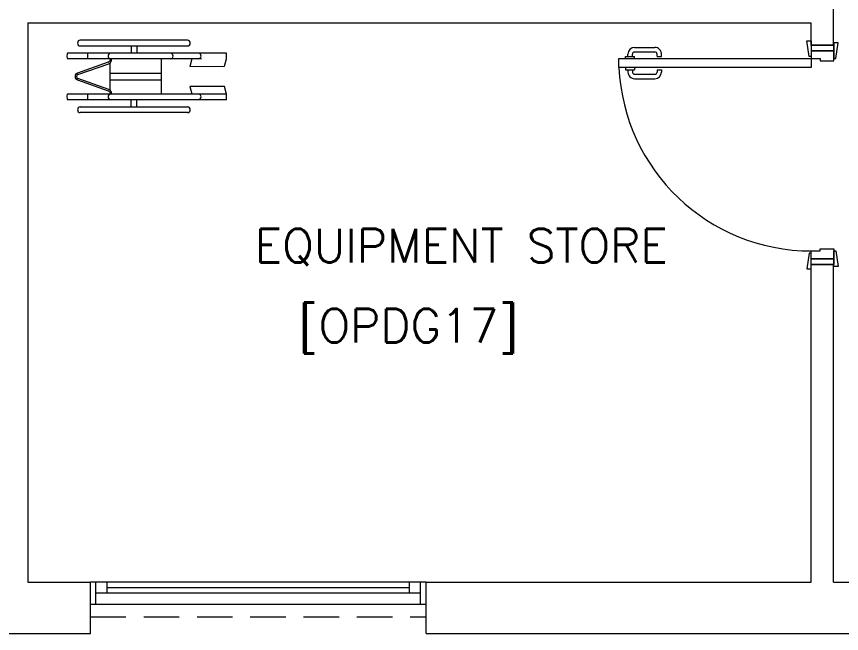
# Model space of a CAD drawing. Header units: inches. Extents: x -501855 to 57169, y -29325 to 19878.
# Drawn here: x 14148 to 17833, y -13097 to -10339 of the extents above; entities that cross this region are included whole.
import ezdxf

# ---------------------------------------------------------------- set-up
doc = ezdxf.new("R2010")
doc.units = ezdxf.units.IN
doc.header["$LTSCALE"] = 25
doc.header["$MEASUREMENT"] = 0
doc.linetypes.add('00-Ground Floor$0$HIDDEN', pattern=[9.525, 6.35, -3.175])
doc.linetypes.add('DASHDOT', pattern=[25.4, 12.7, -6.35, 0, -6.35])
doc.layers.get('0').update_dxf_attribs({"color": 8})
for name, color, linetype, lineweight in [('00-Ground Floor$0$72_EGR_BASE_TEXT', 252, 'Continuous', 5), ('00-Ground Floor$0$Aluminum', 251, 'Continuous', 5), ('00-Ground Floor$0$LOADING', 253, 'Continuous', 5), ('00-Ground Floor$0$Proj', 251, 'Continuous', 5), ('00-Ground Floor$0$Walls', 251, 'Continuous', 5), ('00-Ground Floor$0$Wooden Joinery', 251, 'Continuous', 5), ('E-LITE-CLNG-CNDT', 6, 'DASHDOT', 35)]:
    doc.layers.add(name, color=color, linetype=linetype, lineweight=lineweight)
doc.styles.add('00-Ground Floor$0$SIMPLEX', font='SIMPLEX.shx', dxfattribs={"height": 150})

# ---------------------------------------------------------------- blocks, each defined once
blk = doc.blocks.new('00-Ground Floor$0$A$C72370EFE')
at = {"layer": '00-Ground Floor$0$Wooden Joinery'}
for p, q in [((-0.01, -0.03), (-0.01, -0.07)), ((0, -0.03), (-0.01, -0.03)), ((0.04, -0.03), (0.05, -0.03)), ((0.05, -0.03), (0.05, -0.07)), ((-0.05, -0.07), (-0.05, -0.16)), ((-0.03, -0.07), (-0.03, -0.16)), ((-0.01, -0.04), (-0.02, -0.04)), ((-0.01, -0.06), (-0.02, -0.06)), ((0, -0.07), (-0.01, -0.07)), ((0.04, -0.07), (0.05, -0.07)), ((0.05, -0.04), (0.06, -0.04)), ((0.05, -0.06), (0.06, -0.06)), ((0.07, -0.07), (0.07, -0.16)), ((0.09, -0.07), (0.09, -0.16)), ((-0.01, -0.17), (-0.02, -0.17)), ((-0.01, -0.17), (-0.01, -0.19)), ((0.05, -0.17), (0.06, -0.17)), ((0.05, -0.17), (0.05, -0.19)), ((-0.01, -0.19), (-0.02, -0.19)), ((0.05, -0.19), (0.06, -0.19))]:
    blk.add_line(p, q, dxfattribs=at)
for centre, radius, start, end in [((-0.02, -0.07), 0.03, 90, 180), ((-0.02, -0.07), 0.01, 90, 180), ((0.06, -0.07), 0.03, 0, 90), ((0.06, -0.07), 0.01, 0, 90), ((-0.02, -0.16), 0.03, 180, 270), ((-0.02, -0.16), 0.01, 180, 270), ((0.06, -0.16), 0.01, 270, 0), ((0.06, -0.16), 0.03, 270, 0)]:
    blk.add_arc(centre, radius, start, end, dxfattribs=at)
blk = doc.blocks.new('00-Ground Floor$0$A$C5DAD61B4')
at = {"layer": '00-Ground Floor$0$Wooden Joinery'}
for points in [[(80, 959.1), (80, 969.1), (10, 979.1), (10, 959.1)], [(940, 959.1), (940, 969.1), (1010, 979.1), (1010, 959.1)], [(70, 859.1), (70, 849.1), (0, 839.1), (0, 859.1)], [(120, 859.1), (120, 0), (80, 0), (80, 859.1)], [(950, 859.1), (950, 849.1), (1020, 839.1), (1020, 859.1)]]:
    blk.add_lwpolyline(points, close=True, dxfattribs=at)
for points in [[(45, 859.1), (45, 959.1), (20, 959.1), (20, 859.1), (45, 859.1)], [(45, 859.1), (80, 859.1), (80, 899.1), (90, 899.1), (90, 959.1), (45, 959.1), (45, 859.1)], [(975, 859.1), (940, 859.1), (940, 899.1), (930, 899.1), (930, 959.1), (975, 959.1), (975, 859.1)], [(975, 859.1), (975, 959.1), (1000, 959.1), (1000, 859.1), (975, 859.1)]]:
    blk.add_lwpolyline(points, dxfattribs=at)
blk.add_arc((80, 859.1), 860, 272.666, 0, dxfattribs=at)
at = {"layer": '00-Ground Floor$0$Wooden Joinery', "xscale": 999.9999999998854, "yscale": 999.9999999998854, "zscale": 999.9999999998854, "rotation": 180}
blk.add_blockref('00-Ground Floor$0$A$C72370EFE', (120, 0), dxfattribs=at)
blk = doc.blocks.new('00-Ground Floor$0$HF14449A-P')
for p, q in [((-0.2244, 0.0577), (-0.7026, 0.0577)), ((-0.05, 0), (-0.7602, 0)), ((-0.7026, 0.0323), (-0.2244, 0.0323)), ((-0.4762, 0.0321), (-0.4762, -0.0003)), ((-0.4508, 0.0321), (-0.4508, -0.0003)), ((-0.05, -0.0255), (-0.05, 0)), ((-0.1618, -0.0254), (-0.7597, -0.0254)), ((-0.5699, -0.0249), (-0.5699, -0.0332)), ((-0.5636, -0.0346), (-0.5636, -0.0251)), ((-0.3406, -0.1837), (-0.3406, -0.0251)), ((-0.2045, -0.0254), (-0.2138, -0.0595)), ((-0.0589, -0.0584), (-0.05, -0.0255)), ((-0.578, -0.0409), (-0.7158, -0.0896)), ((-0.7137, -0.0956), (-0.576, -0.047)), ((-0.5708, -0.044), (-0.5708, -0.1647)), ((-0.2138, -0.0595), (-0.0589, -0.0584)), ((-0.5708, -0.0899), (-0.3406, -0.0899)), ((-0.7158, -0.1192), (-0.578, -0.1678)), ((-0.576, -0.1618), (-0.7137, -0.1132)), ((-0.5708, -0.1189), (-0.3406, -0.1189)), ((-0.05, -0.1827), (-0.7602, -0.1827)), ((-0.5699, -0.1755), (-0.5699, -0.1837)), ((-0.5636, -0.1837), (-0.5636, -0.1742)), ((-0.0589, -0.1493), (-0.2138, -0.1482)), ((-0.2138, -0.1482), (-0.2045, -0.1824)), ((-0.0499, -0.1827), (-0.0589, -0.1493)), ((-0.05, -0.2078), (-0.05, -0.1827)), ((-0.05, -0.2078), (-0.7593, -0.2078)), ((-0.4762, -0.2401), (-0.4762, -0.2078)), ((-0.4508, -0.2401), (-0.4508, -0.2078)), ((-0.7026, -0.2404), (-0.2244, -0.2404)), ((-0.2244, -0.2658), (-0.7026, -0.2658))]:
    blk.add_line(p, q)
for centre, radius, start, end in [((-0.7026, 0.045), 0.0127, 90, 180), ((-0.7026, 0.045), 0.0127, 180, 270), ((-0.2244, 0.045), 0.0127, 0, 90), ((-0.2244, 0.045), 0.0127, 270, 0), ((-0.5661, -0.0128), 0.0127, 98.7333, 261.2512), ((-0.5848, -0.0258), 0.0166, 294.282, 333.3732), ((-0.5848, -0.0258), 0.023, 292.5926, 337.4074), ((-0.301, -0.0129), 0.0127, 279.8278, 82.5002), ((-0.7106, -0.1044), 0.0157, 109.4325, 250.5675), ((-0.7106, -0.1044), 0.00936, 109.4229, 250.5771), ((-0.5661, -0.1952), 0.0127, 98.7488, 261.2667), ((-0.5848, -0.183), 0.0166, 26.6268, 65.718), ((-0.5848, -0.183), 0.023, 22.5926, 67.4074), ((-0.7026, -0.2531), 0.0127, 90, 180), ((-0.7026, -0.2531), 0.0127, 180, 270), ((-0.2244, -0.2531), 0.0127, 0, 90), ((-0.2244, -0.2531), 0.0127, 270, 0)]:
    blk.add_arc(centre, radius, start, end)
for centre, ratio, start_param, end_param in [((-0.7597, -0.0126), 0.241377, 0.152696, 3.141593), ((-0.6698, -0.0127), 0.078125, 3.141593, 6.498142), ((-0.1758, -0.0125), 0.964579, 3.250377, 6.096807), ((-0.7597, -0.1952), 0.241678, 0.147741, 3.289334), ((-0.6698, -0.1954), 0.078125, 3.141593, 6.498142), ((-0.1758, -0.1951), 0.964579, 3.252899, 6.098308)]:
    blk.add_ellipse(centre, major_axis=(0, 0.0127), ratio=ratio, start_param=start_param, end_param=end_param)
blk = doc.blocks.new('00-Ground Floor')
at = {"layer": '00-Ground Floor$0$Aluminum'}
for p, q in [((15977.9, -12867.4, 0), (14477.9, -12867.4, 0)), ((14502.9, -12967.4, 0), (14502.9, -12867.4, 0)), ((14552.9, -12917.4, 0), (14552.9, -12867.4, 0)), ((14552.9, -12892.4, 0), (15902.9, -12892.4, 0)), ((15902.9, -12917.4, 0), (15902.9, -12867.4, 0)), ((15952.9, -12967.4, 0), (15952.9, -12867.4, 0)), ((15952.9, -12917.4, 0), (14502.9, -12917.4, 0)), ((15977.9, -12967.4, 0), (14477.9, -12967.4, 0))]:
    blk.add_line(p, q, dxfattribs=at)
at = {"layer": '00-Ground Floor$0$Proj', "linetype": '00-Ground Floor$0$HIDDEN'}
blk.add_line((14477.9, -13022.6, 0), (15977.9, -13022.6, 0), dxfattribs=at)
at = {"layer": '00-Ground Floor$0$Walls'}
for p, q in [((17797.7, -10467.4, 0), (17797.7, -8357.4, 0)), ((14197.9, -10367.4, 0), (14197.9, -12867.4, 0)), ((14197.9, -10367.4, 0), (17697.7, -10367.4, 0)), ((17697.7, -10467.4, 0), (17697.7, -10367.4, 0)), ((17697.7, -10467.4, 0), (17797.7, -10467.4, 0)), ((17697.7, -11447.4, 0), (17797.7, -11447.4, 0)), ((17697.7, -12867.4, 0), (17697.7, -11447.4, 0)), ((17797.7, -12867.4, 0), (17797.7, -11447.4, 0)), ((14197.9, -12867.4, 0), (14477.9, -12867.4, 0)), ((14477.9, -13097.4, 0), (14477.9, -12867.4, 0)), ((15977.9, -12867.4, 0), (17697.7, -12867.4, 0)), ((15977.9, -13097.4, 0), (15977.9, -12867.4, 0)), ((17797.7, -12867.4, 0), (18097.7, -12867.4, 0)), ((11977.9, -13097.4, 0), (14477.9, -13097.4, 0)), ((15977.9, -13097.4, 0), (18097.7, -13097.4, 0))]:
    blk.add_line(p, q, dxfattribs=at)
at = {"layer": '00-Ground Floor$0$LOADING', "lineweight": 0, "xscale": 1000, "yscale": 1000, "zscale": 1000}
blk.add_blockref('00-Ground Floor$0$HF14449A-P', (15135.6, -10503.1), dxfattribs=at)
at = {"layer": '00-Ground Floor$0$Wooden Joinery', "rotation": 270}
blk.add_blockref('00-Ground Floor$0$A$C5DAD61B4', (16838.7, -10447.4, 0), dxfattribs=at)
at = {"layer": '00-Ground Floor$0$72_EGR_BASE_TEXT', "char_height": 150, "attachment_point": 2, "style": '00-Ground Floor$0$SIMPLEX'}
for s, insert in [('EQUIPMENT STORE', (16134.2, -11288.1)), ('[OPDG17]', (15898.5, -11646.1, 0))]:
    blk.add_mtext(s, dxfattribs=dict(at, insert=insert))

msp = doc.modelspace()

# ---------------------------------------------------------------- block references
at = {"layer": 'E-LITE-CLNG-CNDT'}
msp.add_blockref('00-Ground Floor', (0, 0), dxfattribs=at)

doc.saveas('drawing.dxf')
